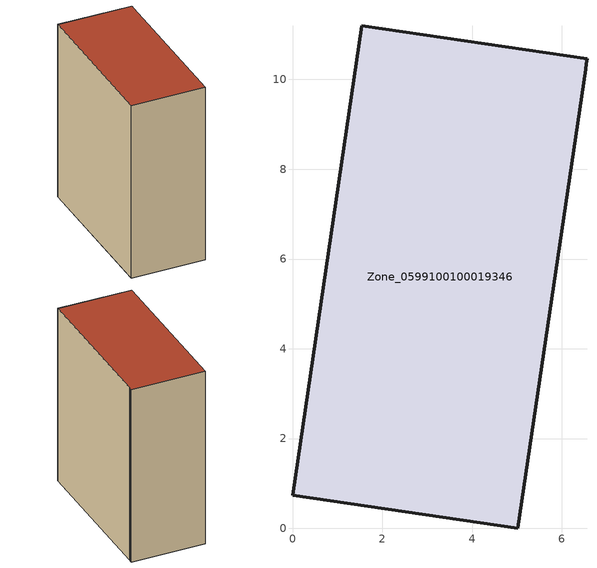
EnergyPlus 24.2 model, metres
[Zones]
Zone_0599100100019346
 floor ground (C_G): 1.54,11.2 6.56,10.46 6.55,10.35 6.53,10.23 5.02,0 0,0.74 z0
 wall outside (C_F): 5.02,0 6.53,10.23 6.55,10.35 6.56,10.46 1.54,11.2 0,0.74 5.02,0 z0:12.55
 roof outside (C_R): 6.56,10.46 1.54,11.2 0,0.74 5.02,0 6.53,10.23 6.55,10.35 z12.55
[BUILDING]
Pand.0599100100019346: North Axis=0; Terrain=City; Loads Convergence Tolerance Value=0.04; Temperature Convergence Tolerance Value=0.4; Solar Distribution=FullExterior; Maximum Number of Warmup Days=25; Minimum Number of Warmup Days=1
[Site:Location]
Rotterdam.The.Hague.AP_ZH_NLD Design_Conditions: Latitude=51.96; Longitude=4.45; Time Zone=1; Elevation=-4.5
[SITE:GROUNDTEMPERATURE:BUILDINGSURFACE]
18, 18, 18, 18, 18, 18, 18, 18, 18, 18, 18, 18
[MATERIAL] Thermal Absorptance=0.9; Solar Absorptance=0.7; Visible Absorptance=0.7
Name | Roughness | Thickness | Conductivity | Density | Specific Heat
G.TC.2015-2018 | MediumSmooth | 0.15 | 0.0428571 | 540 | 1210
F.TC.2015-2018 | Rough | 0.3 | 0.0666667 | 1920 | 840
R.TC.2015-2018 | MediumRough | 0.2 | 0.0333333 | 1500 | 1000
[CONSTRUCTION]
C_G: G.TC.2015-2018
C_F: F.TC.2015-2018
C_R: R.TC.2015-2018
[ZONE]
Zone_0599100100019346: Type=1; Multiplier=1; Ceiling Height=Autocalculate; Volume=Autocalculate; Floor Area=autocalculate; Part of Total Floor Area=Yes
[ZONEINFILTRATION:DESIGNFLOWRATE]
Infil_Zone_0599100100019346: Zone or ZoneList or Space or SpaceList=Zone_0599100100019346; Schedule=AlwaysOn; Design Flow Rate Calculation Method=Flow/Area; Flow Rate per Floor Area=0.0015; Constant Term Coefficient=1; Temperature Term Coefficient=0; Velocity Term Coefficient=0; Velocity Squared Term Coefficient=0
[HVACTEMPLATE:ZONE:IDEALLOADSAIRSYSTEM]
Zone_0599100100019346: Maximum Heating Supply Air Temperature=50; Minimum Cooling Supply Air Temperature=13; Maximum Heating Supply Air Humidity Ratio=0.0156; Minimum Cooling Supply Air Humidity Ratio=0.0077; Heating Limit=NoLimit; Cooling Limit=NoLimit; Dehumidification Control Type=ConstantSensibleHeatRatio; Cooling Sensible Heat Ratio=0.7; Dehumidification Setpoint=60; Humidification Control Type=None; Humidification Setpoint=30; Outdoor Air Method=None; Outdoor Air Flow Rate per Person=0.00944; Outdoor Air Flow Rate per Zone Floor Area=0; Outdoor Air Flow Rate per Zone=0; Demand Controlled Ventilation Type=None; Outdoor Air Economizer Type=NoEconomizer; Heat Recovery Type=None; Sensible Heat Recovery Effectiveness=0.7; Latent Heat Recovery Effectiveness=0.65
[ZONECONTROL:THERMOSTAT]
ThermostatControl_Zone_0599100100019346: Zone or ZoneList=Zone_0599100100019346; Control Type Schedule=DualSetpointControlType; Control 1=Thermostat_Zone_0599100100019346; Temperature Difference Between Cutout And Setpoint=0
[THERMOSTATSETPOINT:DUALSETPOINT]
Thermostat_Zone_0599100100019346: Heating Setpoint Temperature Schedule=HeatingSetpoint_Zone_0599100100019346; Cooling Setpoint Temperature Schedule=CoolingSetpoint_Zone_0599100100019346
[SCHEDULE:COMPACT]
HeatingSetpoint_Zone_0599100100019346: Through: 12/31, For: AllDays, Until: 24:00, 21
CoolingSetpoint_Zone_0599100100019346: Through: 12/31, For: AllDays, Until: 24:00, 24
DualSetpointControlType: Through: 12/31, For: AllDays, Until: 24:00, 4
AlwaysOn: Through: 12/31, For: AllDays, Until: 24:00, 1
